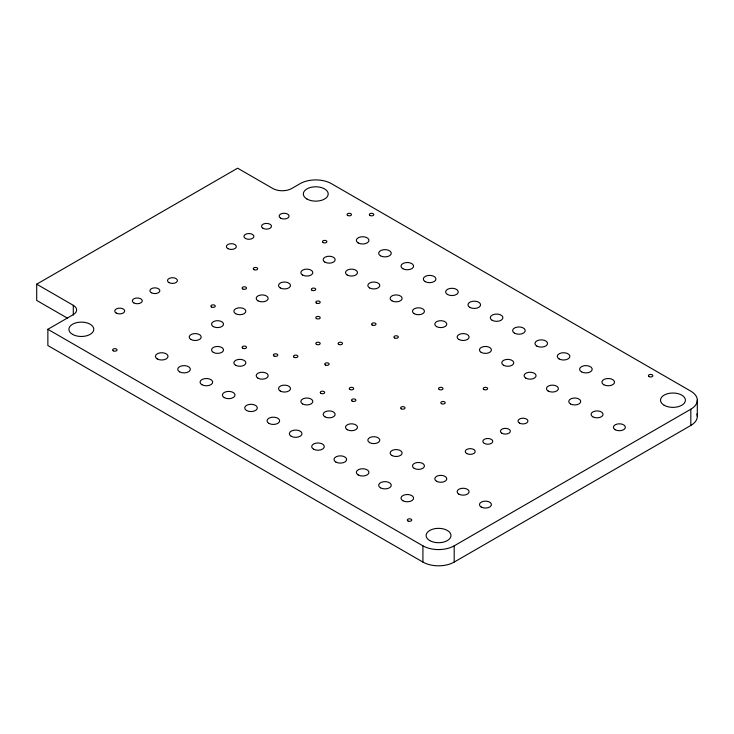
<?xml version="1.0" encoding="UTF-8"?>
<svg xmlns="http://www.w3.org/2000/svg" width="734" height="734" viewBox="0 0 734 734"><rect width="100%" height="100%" fill="white"/><g stroke="black" fill="none" stroke-linecap="round" stroke-linejoin="round"><path stroke-width="1.1" d="M36.7 284.186L237.623 168.187L272.809 188.491A13.396 7.735 0 0 0 291.747 188.491L300.133 183.647A22.103 12.762 0 0 1 331.392 183.647L690.822 391.167A22.103 12.762 0 0 1 690.822 409.214L690.822 425.454L454.181 562.079A22.103 12.762 0 0 1 422.922 562.079L47.866 345.54L47.866 329.3L73.299 314.611A11.386 6.569 0 0 0 73.299 305.316L36.7 284.186L36.7 300.426L67.363 318.134M47.866 329.3L422.922 545.839A22.103 12.762 0 0 0 454.181 545.839L690.822 409.214M697.3 400.195L697.3 416.426M454.181 545.839L454.181 562.079M422.922 545.839L422.922 562.079M73.299 305.316L73.299 315.06M696.878 413.939A22.103 12.762 0 0 1 690.822 425.454M306.977 199.033A12.432 7.175 0 0 0 327.768 195.822A12.432 7.175 0 0 0 312.546 187.032A12.432 7.175 0 0 0 306.977 199.033M72.565 334.374A12.432 7.175 0 0 0 93.356 331.153A12.432 7.175 0 0 0 78.134 322.364A12.432 7.175 0 0 0 72.565 334.374M664.178 405.269A12.432 7.175 0 0 0 684.969 402.048A12.432 7.175 0 0 0 669.747 393.259A12.432 7.175 0 0 0 664.178 405.269M429.766 540.6A12.432 7.175 0 0 0 450.557 537.389A12.432 7.175 0 0 0 435.335 528.599A12.432 7.175 0 0 0 429.766 540.6M294.105 357.274A2.211 1.275 0 0 0 297.811 356.696A2.211 1.275 0 0 0 295.096 355.137A2.211 1.275 0 0 0 294.105 357.274M349.916 389.497A2.211 1.275 0 0 0 353.623 388.919A2.211 1.275 0 0 0 350.916 387.359A2.211 1.275 0 0 0 349.916 389.497M325.364 365A2.211 1.275 0 0 0 329.061 364.431A2.211 1.275 0 0 0 326.355 362.871A2.211 1.275 0 0 0 325.364 365M401.269 408.829A2.211 1.275 0 0 0 404.966 408.26A2.211 1.275 0 0 0 402.26 406.691A2.211 1.275 0 0 0 401.269 408.829M316.437 318.602A2.211 1.275 0 0 0 320.134 318.033A2.211 1.275 0 0 0 317.427 316.464A2.211 1.275 0 0 0 316.437 318.602M439.216 389.497A2.211 1.275 0 0 0 442.923 388.919A2.211 1.275 0 0 0 440.216 387.359A2.211 1.275 0 0 0 439.216 389.497M347.687 215.484A2.211 1.275 0 0 0 351.393 214.915A2.211 1.275 0 0 0 348.678 213.355A2.211 1.275 0 0 0 347.687 215.484M113.275 350.824A2.211 1.275 0 0 0 116.972 350.256A2.211 1.275 0 0 0 114.265 348.687A2.211 1.275 0 0 0 113.275 350.824M407.966 520.966A2.211 1.275 0 0 0 411.664 520.397A2.211 1.275 0 0 0 408.957 518.828A2.211 1.275 0 0 0 407.966 520.966M253.918 269.626A2.211 1.275 0 0 0 257.625 269.048A2.211 1.275 0 0 0 254.918 267.488A2.211 1.275 0 0 0 253.918 269.626M316.437 303.133A2.211 1.275 0 0 0 320.134 302.564A2.211 1.275 0 0 0 317.427 300.995A2.211 1.275 0 0 0 316.437 303.133M316.437 344.384A2.211 1.275 0 0 0 320.134 343.806A2.211 1.275 0 0 0 317.427 342.246A2.211 1.275 0 0 0 316.437 344.384M370.009 215.484A2.211 1.275 0 0 0 373.716 214.915A2.211 1.275 0 0 0 371 213.355A2.211 1.275 0 0 0 370.009 215.484M242.761 288.957A2.211 1.275 0 0 0 246.459 288.389A2.211 1.275 0 0 0 243.752 286.82A2.211 1.275 0 0 0 242.761 288.957M211.502 307.005A2.211 1.275 0 0 0 215.209 306.427A2.211 1.275 0 0 0 212.493 304.867A2.211 1.275 0 0 0 211.502 307.005M323.134 242.559A2.211 1.275 0 0 0 326.832 241.981A2.211 1.275 0 0 0 324.125 240.422A2.211 1.275 0 0 0 323.134 242.559M649.076 376.606A2.211 1.275 0 0 0 652.783 376.028A2.211 1.275 0 0 0 650.067 374.468A2.211 1.275 0 0 0 649.076 376.606M483.871 389.497A2.211 1.275 0 0 0 487.569 388.919A2.211 1.275 0 0 0 484.862 387.359A2.211 1.275 0 0 0 483.871 389.497M394.571 337.934A2.211 1.275 0 0 0 398.268 337.365A2.211 1.275 0 0 0 395.562 335.796A2.211 1.275 0 0 0 394.571 337.934M311.968 290.242A2.211 1.275 0 0 0 315.666 289.673A2.211 1.275 0 0 0 312.959 288.113A2.211 1.275 0 0 0 311.968 290.242M372.248 325.052A2.211 1.275 0 0 0 375.946 324.474A2.211 1.275 0 0 0 373.239 322.914A2.211 1.275 0 0 0 372.248 325.052M274.011 355.981A2.211 1.275 0 0 0 277.718 355.412A2.211 1.275 0 0 0 275.002 353.843A2.211 1.275 0 0 0 274.011 355.981M352.155 401.094A2.211 1.275 0 0 0 355.852 400.525A2.211 1.275 0 0 0 353.146 398.957A2.211 1.275 0 0 0 352.155 401.094M242.761 348.246A2.211 1.275 0 0 0 246.459 347.677A2.211 1.275 0 0 0 243.752 346.109A2.211 1.275 0 0 0 242.761 348.246M320.896 393.36A2.211 1.275 0 0 0 324.602 392.791A2.211 1.275 0 0 0 321.887 391.222A2.211 1.275 0 0 0 320.896 393.36M441.455 403.672A2.211 1.275 0 0 0 445.153 403.104A2.211 1.275 0 0 0 442.446 401.535A2.211 1.275 0 0 0 441.455 403.672M338.759 344.384A2.211 1.275 0 0 0 342.457 343.806A2.211 1.275 0 0 0 339.75 342.246A2.211 1.275 0 0 0 338.759 344.384M116.211 313.042A4.973 2.872 0 0 0 124.523 311.757A4.973 2.872 0 0 0 118.44 308.234A4.973 2.872 0 0 0 116.211 313.042M133.79 302.894A4.973 2.872 0 0 0 142.102 301.61A4.973 2.872 0 0 0 136.019 298.087A4.973 2.872 0 0 0 133.79 302.894M151.369 292.747A4.973 2.872 0 0 0 159.682 291.453A4.973 2.872 0 0 0 153.599 287.939A4.973 2.872 0 0 0 151.369 292.747M168.948 282.59A4.973 2.872 0 0 0 177.261 281.305A4.973 2.872 0 0 0 171.178 277.791A4.973 2.872 0 0 0 168.948 282.59M227.834 248.597A4.973 2.872 0 0 0 236.155 247.312A4.973 2.872 0 0 0 230.063 243.789A4.973 2.872 0 0 0 227.834 248.597M245.413 238.449A4.973 2.872 0 0 0 253.735 237.155A4.973 2.872 0 0 0 247.642 233.641A4.973 2.872 0 0 0 245.413 238.449M262.992 228.292A4.973 2.872 0 0 0 271.314 227.008A4.973 2.872 0 0 0 265.222 223.494A4.973 2.872 0 0 0 262.992 228.292M280.572 218.145A4.973 2.872 0 0 0 288.893 216.86A4.973 2.872 0 0 0 282.801 213.346A4.973 2.872 0 0 0 280.572 218.145M519.452 423.087A4.973 2.872 0 0 0 527.774 421.802A4.973 2.872 0 0 0 521.681 418.288A4.973 2.872 0 0 0 519.452 423.087M501.873 433.234A4.973 2.872 0 0 0 510.194 431.95A4.973 2.872 0 0 0 504.102 428.436A4.973 2.872 0 0 0 501.873 433.234M484.293 443.382A4.973 2.872 0 0 0 492.615 442.097A4.973 2.872 0 0 0 486.523 438.583A4.973 2.872 0 0 0 484.293 443.382M466.714 453.539A4.973 2.872 0 0 0 475.036 452.245A4.973 2.872 0 0 0 468.943 448.731A4.973 2.872 0 0 0 466.714 453.539M592.815 416.82A6 3.468 0 0 0 602.862 415.27A6 3.468 0 0 0 595.503 411.022A6 3.468 0 0 0 592.815 416.82M570.492 403.929A6 3.468 0 0 0 580.539 402.379A6 3.468 0 0 0 573.181 398.131A6 3.468 0 0 0 570.492 403.929M548.17 391.038A6 3.468 0 0 0 558.207 389.488A6 3.468 0 0 0 550.858 385.24A6 3.468 0 0 0 548.17 391.038M525.838 378.157A6 3.468 0 0 0 535.884 376.597A6 3.468 0 0 0 528.535 372.349A6 3.468 0 0 0 525.838 378.157M436.537 481.265A6 3.468 0 0 0 446.584 479.715A6 3.468 0 0 0 439.235 475.467A6 3.468 0 0 0 436.537 481.265M280.26 287.93A6 3.468 0 0 0 290.306 286.37A6 3.468 0 0 0 282.957 282.131A6 3.468 0 0 0 280.26 287.93M503.515 365.266A6 3.468 0 0 0 513.561 363.706A6 3.468 0 0 0 506.203 359.467A6 3.468 0 0 0 503.515 365.266M481.192 352.375A6 3.468 0 0 0 491.239 350.824A6 3.468 0 0 0 483.88 346.576A6 3.468 0 0 0 481.192 352.375M458.869 339.484A6 3.468 0 0 0 468.907 337.934A6 3.468 0 0 0 461.558 333.686A6 3.468 0 0 0 458.869 339.484M436.537 326.593A6 3.468 0 0 0 446.584 325.043A6 3.468 0 0 0 439.235 320.795A6 3.468 0 0 0 436.537 326.593M414.215 313.702A6 3.468 0 0 0 424.261 312.152A6 3.468 0 0 0 416.903 307.904A6 3.468 0 0 0 414.215 313.702M391.892 300.821A6 3.468 0 0 0 401.938 299.261A6 3.468 0 0 0 394.58 295.022A6 3.468 0 0 0 391.892 300.821M369.569 287.93A6 3.468 0 0 0 379.606 286.37A6 3.468 0 0 0 372.257 282.131A6 3.468 0 0 0 369.569 287.93M347.237 275.039A6 3.468 0 0 0 357.284 273.488A6 3.468 0 0 0 349.934 269.24A6 3.468 0 0 0 347.237 275.039M324.914 262.148A6 3.468 0 0 0 334.961 260.598A6 3.468 0 0 0 327.603 256.349A6 3.468 0 0 0 324.914 262.148M190.959 339.484A6 3.468 0 0 0 201.006 337.934A6 3.468 0 0 0 193.657 333.686A6 3.468 0 0 0 190.959 339.484M213.291 352.375A6 3.468 0 0 0 223.329 350.824A6 3.468 0 0 0 215.98 346.576A6 3.468 0 0 0 213.291 352.375M235.614 365.266A6 3.468 0 0 0 245.661 363.706A6 3.468 0 0 0 238.302 359.467A6 3.468 0 0 0 235.614 365.266M257.937 378.157A6 3.468 0 0 0 267.983 376.597A6 3.468 0 0 0 260.634 372.349A6 3.468 0 0 0 257.937 378.157M280.26 391.038A6 3.468 0 0 0 290.306 389.488A6 3.468 0 0 0 282.957 385.24A6 3.468 0 0 0 280.26 391.038M302.591 403.929A6 3.468 0 0 0 312.629 402.379A6 3.468 0 0 0 305.28 398.131A6 3.468 0 0 0 302.591 403.929M324.914 416.82A6 3.468 0 0 0 334.961 415.27A6 3.468 0 0 0 327.603 411.022A6 3.468 0 0 0 324.914 416.82M347.237 429.711A6 3.468 0 0 0 357.284 428.151A6 3.468 0 0 0 349.934 423.913A6 3.468 0 0 0 347.237 429.711M369.569 442.602A6 3.468 0 0 0 379.606 441.042A6 3.468 0 0 0 372.257 436.803A6 3.468 0 0 0 369.569 442.602M391.892 455.493A6 3.468 0 0 0 401.938 453.933A6 3.468 0 0 0 394.58 449.685A6 3.468 0 0 0 391.892 455.493M414.215 468.375A6 3.468 0 0 0 424.261 466.824A6 3.468 0 0 0 416.903 462.576A6 3.468 0 0 0 414.215 468.375M458.869 494.156A6 3.468 0 0 0 468.907 492.606A6 3.468 0 0 0 461.558 488.358A6 3.468 0 0 0 458.869 494.156M615.138 429.711A6 3.468 0 0 0 625.184 428.151A6 3.468 0 0 0 617.835 423.913A6 3.468 0 0 0 615.138 429.711M257.937 300.821A6 3.468 0 0 0 267.983 299.261A6 3.468 0 0 0 260.634 295.022A6 3.468 0 0 0 257.937 300.821M235.614 313.702A6 3.468 0 0 0 245.661 312.152A6 3.468 0 0 0 238.302 307.904A6 3.468 0 0 0 235.614 313.702M213.291 326.593A6 3.468 0 0 0 223.329 325.043A6 3.468 0 0 0 215.98 320.795A6 3.468 0 0 0 213.291 326.593M302.591 275.039A6 3.468 0 0 0 312.629 273.488A6 3.468 0 0 0 305.28 269.24A6 3.468 0 0 0 302.591 275.039M481.192 507.047A6 3.468 0 0 0 491.239 505.487A6 3.468 0 0 0 483.88 501.249A6 3.468 0 0 0 481.192 507.047M603.761 384.726A6.312 3.642 0 0 0 614.321 383.093A6.312 3.642 0 0 0 606.587 378.625A6.312 3.642 0 0 0 603.761 384.726M402.828 500.726A6.312 3.642 0 0 0 413.398 499.092A6.312 3.642 0 0 0 405.663 494.624A6.312 3.642 0 0 0 402.828 500.726M581.438 371.835A6.312 3.642 0 0 0 591.999 370.202A6.312 3.642 0 0 0 584.264 365.734A6.312 3.642 0 0 0 581.438 371.835M380.506 487.835A6.312 3.642 0 0 0 391.075 486.202A6.312 3.642 0 0 0 383.341 481.743A6.312 3.642 0 0 0 380.506 487.835M559.106 358.944A6.312 3.642 0 0 0 569.676 357.311A6.312 3.642 0 0 0 561.941 352.843A6.312 3.642 0 0 0 559.106 358.944M358.183 474.953A6.312 3.642 0 0 0 368.743 473.311A6.312 3.642 0 0 0 361.009 468.852A6.312 3.642 0 0 0 358.183 474.953M536.783 346.053A6.312 3.642 0 0 0 547.344 344.42A6.312 3.642 0 0 0 539.618 339.961A6.312 3.642 0 0 0 536.783 346.053M335.86 462.062A6.312 3.642 0 0 0 346.42 460.429A6.312 3.642 0 0 0 338.686 455.961A6.312 3.642 0 0 0 335.86 462.062M514.461 333.163A6.312 3.642 0 0 0 525.021 331.529A6.312 3.642 0 0 0 517.286 327.07A6.312 3.642 0 0 0 514.461 333.163M313.528 449.171A6.312 3.642 0 0 0 324.098 447.538A6.312 3.642 0 0 0 316.363 443.07A6.312 3.642 0 0 0 313.528 449.171M492.129 320.281A6.312 3.642 0 0 0 502.698 318.648A6.312 3.642 0 0 0 494.964 314.18A6.312 3.642 0 0 0 492.129 320.281M291.205 436.28A6.312 3.642 0 0 0 301.775 434.647A6.312 3.642 0 0 0 294.04 430.179A6.312 3.642 0 0 0 291.205 436.28M469.806 307.39A6.312 3.642 0 0 0 480.375 305.757A6.312 3.642 0 0 0 472.641 301.289A6.312 3.642 0 0 0 469.806 307.39M268.883 423.39A6.312 3.642 0 0 0 279.443 421.756A6.312 3.642 0 0 0 271.708 417.288A6.312 3.642 0 0 0 268.883 423.39M447.483 294.499A6.312 3.642 0 0 0 458.044 292.866A6.312 3.642 0 0 0 450.309 288.398A6.312 3.642 0 0 0 447.483 294.499M246.56 410.499A6.312 3.642 0 0 0 257.12 408.866A6.312 3.642 0 0 0 249.386 404.406A6.312 3.642 0 0 0 246.56 410.499M425.16 281.608A6.312 3.642 0 0 0 435.721 279.975A6.312 3.642 0 0 0 427.986 275.507A6.312 3.642 0 0 0 425.16 281.608M224.228 397.617A6.312 3.642 0 0 0 234.797 395.975A6.312 3.642 0 0 0 227.063 391.516A6.312 3.642 0 0 0 224.228 397.617M402.828 268.717A6.312 3.642 0 0 0 413.398 267.084A6.312 3.642 0 0 0 405.663 262.625A6.312 3.642 0 0 0 402.828 268.717M201.905 384.726A6.312 3.642 0 0 0 212.475 383.093A6.312 3.642 0 0 0 204.74 378.625A6.312 3.642 0 0 0 201.905 384.726M380.506 255.827A6.312 3.642 0 0 0 391.075 254.193A6.312 3.642 0 0 0 383.341 249.734A6.312 3.642 0 0 0 380.506 255.827M179.582 371.835A6.312 3.642 0 0 0 190.143 370.202A6.312 3.642 0 0 0 182.408 365.734A6.312 3.642 0 0 0 179.582 371.835M358.183 242.945A6.312 3.642 0 0 0 368.743 241.312A6.312 3.642 0 0 0 361.009 236.843A6.312 3.642 0 0 0 358.183 242.945M157.26 358.944A6.312 3.642 0 0 0 167.82 357.311A6.312 3.642 0 0 0 160.085 352.843A6.312 3.642 0 0 0 157.26 358.944"/></g></svg>
